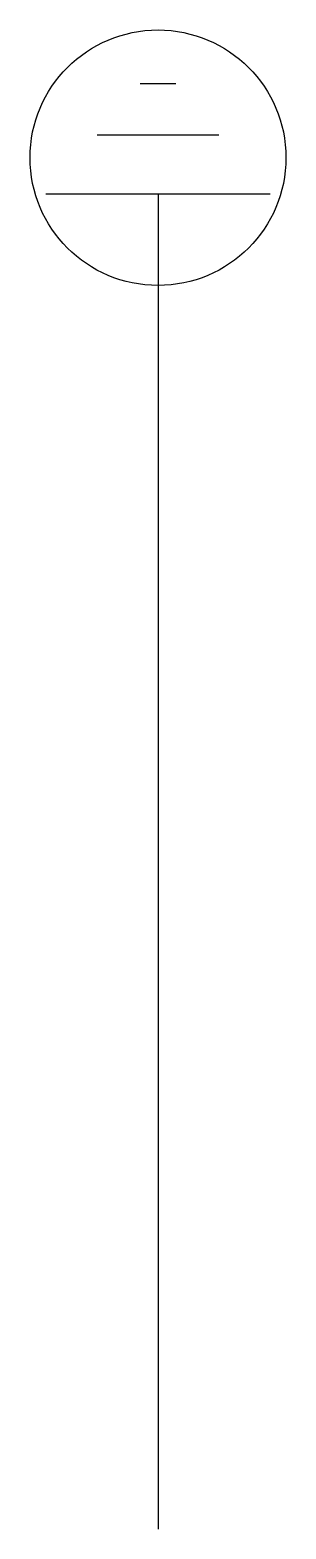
# Model space of a CAD drawing. Header units: millimetres. Extents: x -1.7 to 1.7, y 0 to 19.7.
import ezdxf

# ---------------------------------------------------------------- set-up
doc = ezdxf.new("R2010")
doc.units = ezdxf.units.MM

msp = doc.modelspace()

# ---------------------------------------------------------------- linework, layer by layer
at = {"lineweight": -3}
for p, q in [((-0.235, 19.024), (0.235, 19.024)), ((-0.8, 18.347), (0.8, 18.347)), ((-1.474, 17.571), (1.474, 17.571)), ((0, 17.571), (0, 0))]:
    msp.add_line(p, q, dxfattribs=at)
msp.add_circle((0, 18.046), 1.681)

doc.saveas('drawing.dxf')
